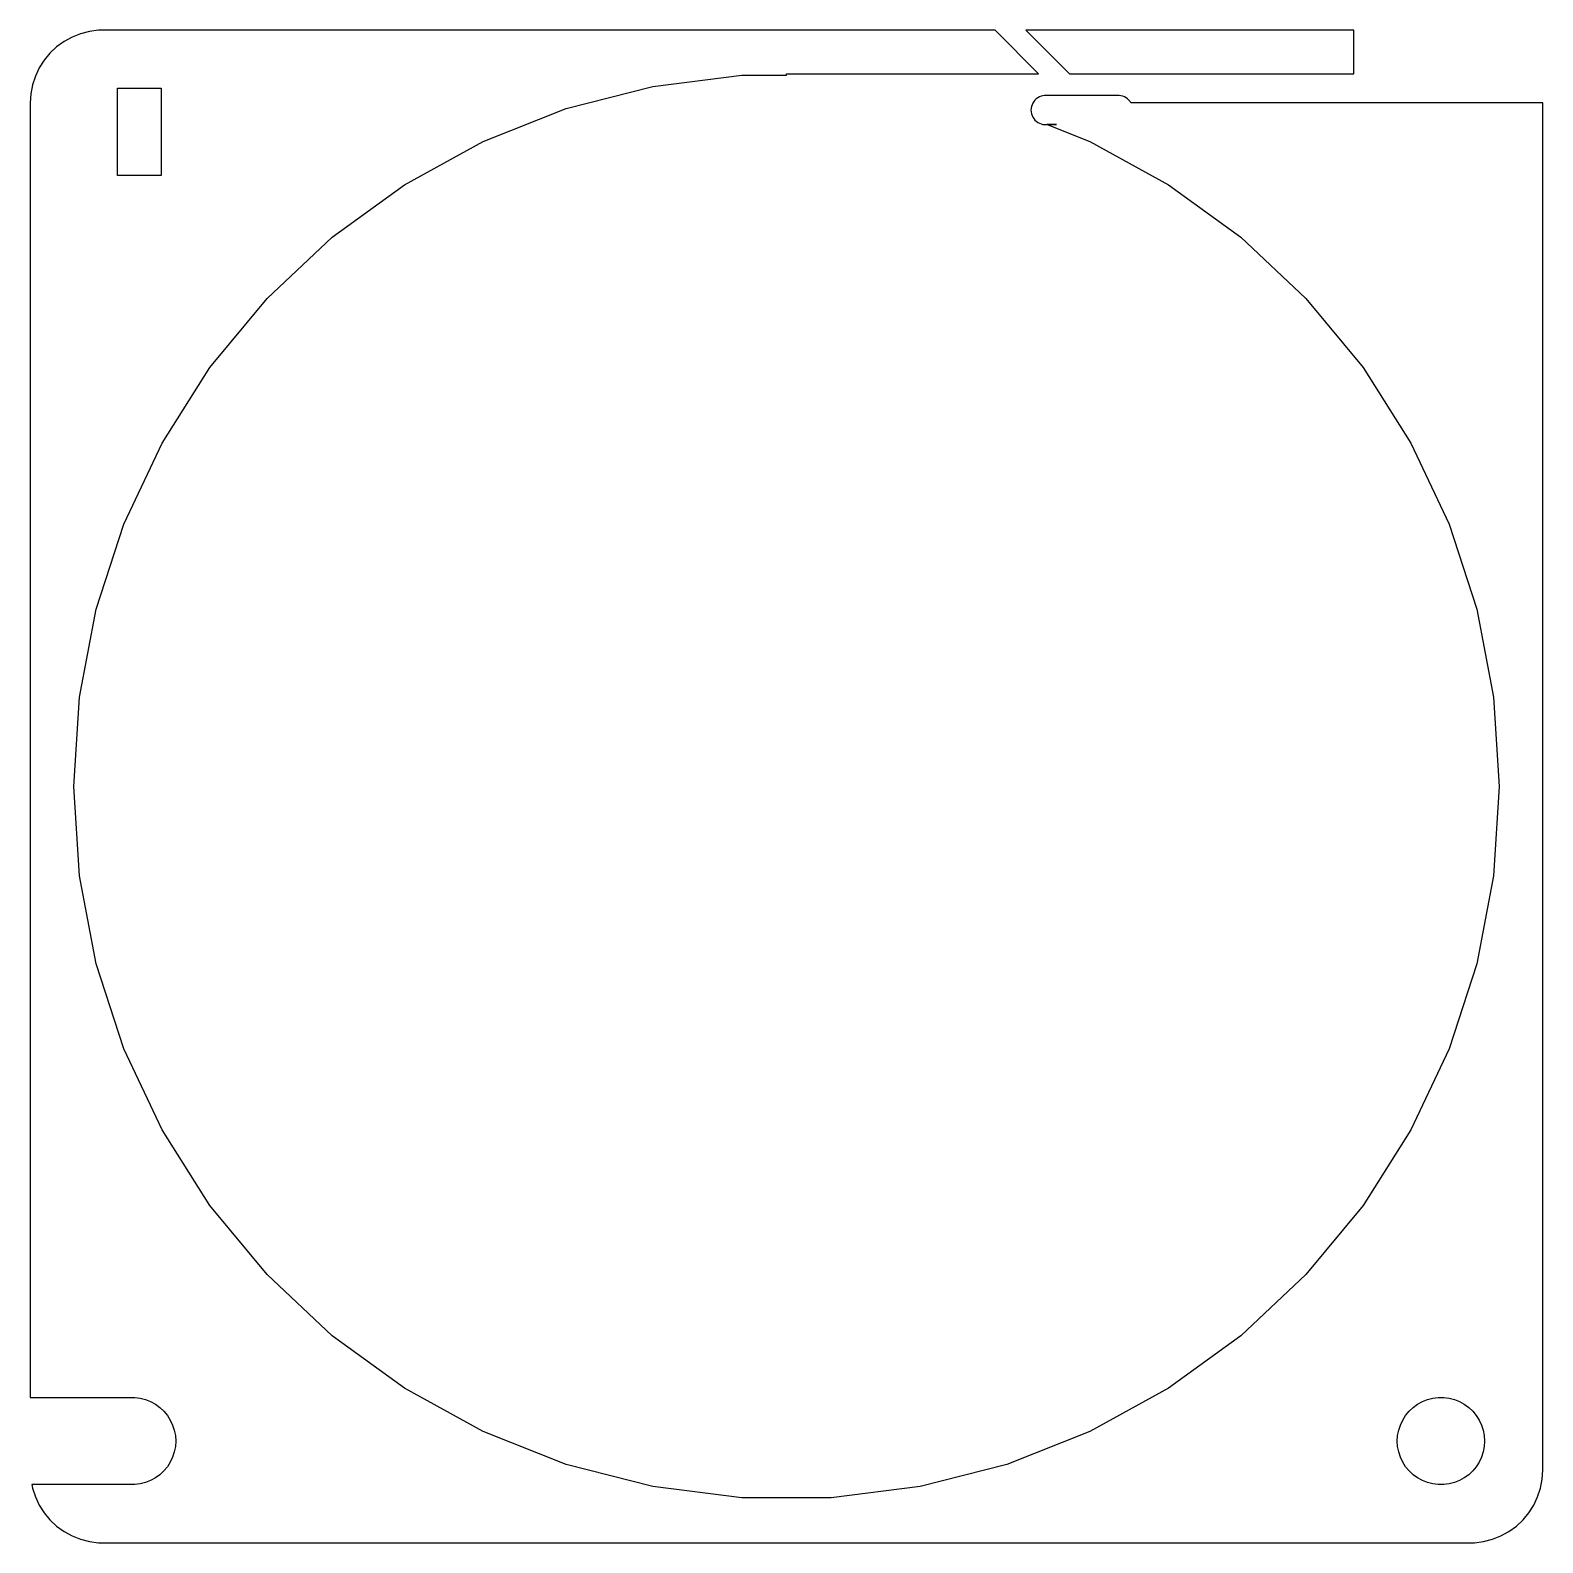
# Model space of a CAD drawing. Header units: metres. Extents: x -52 to 52, y 176 to 280.
import ezdxf

# ---------------------------------------------------------------- set-up
doc = ezdxf.new("R2010")
doc.units = ezdxf.units.M

msp = doc.modelspace()

# ---------------------------------------------------------------- linework, layer by layer
for p, q in [((-47.9369, 279.911), (-48.5451, 279.755)), ((-47.3139, 279.99), (-47.9369, 279.911)), ((14.3432, 279.99), (-47.3139, 279.99)), ((17.3333, 277), (14.3432, 279.99)), ((39, 279.99), (16.4645, 279.99)), ((16.4645, 279.99), (19.4547, 277)), ((39, 277), (39, 279.99)), ((-50.1871, 278.853), (-50.6448, 278.423)), ((-49.6791, 279.222), (-50.1871, 278.853)), ((-49.1289, 279.524), (-49.6791, 279.222)), ((-48.5451, 279.755), (-49.1289, 279.524)), ((-51.0451, 277.939), (-51.3815, 277.409)), ((-50.6448, 278.423), (-51.0451, 277.939)), ((-51.6489, 276.841), (-51.8429, 276.243)), ((-51.3815, 277.409), (-51.6489, 276.841)), ((-9.1817, 276.132), (-3.0767, 276.903)), ((-3.0767, 276.903), (0, 276.903)), ((0, 276.903), (0, 277)), ((0, 277), (17.3333, 277)), ((19.4547, 277), (39, 277)), ((-51.9606, 275.627), (-52, 275)), ((-51.8429, 276.243), (-51.9606, 275.627)), ((-46, 270), (-46, 276)), ((-46, 276), (-43, 276)), ((-43, 276), (-43, 270)), ((-15.1418, 274.602), (-9.1817, 276.132)), ((-52, 275), (-52, 185.994)), ((-20.8632, 272.337), (-15.1418, 274.602)), ((16.8189, 274.625), (16.811, 274.5)), ((16.8424, 274.749), (16.8189, 274.625)), ((16.8812, 274.868), (16.8424, 274.749)), ((16.9347, 274.982), (16.8812, 274.868)), ((17.002, 275.088), (16.9347, 274.982)), ((17.082, 275.185), (17.002, 275.088)), ((17.1736, 275.271), (17.082, 275.185)), ((17.2752, 275.344), (17.1736, 275.271)), ((17.3852, 275.405), (17.2752, 275.344)), ((17.502, 275.451), (17.3852, 275.405)), ((17.6236, 275.482), (17.502, 275.451)), ((17.7482, 275.498), (17.6236, 275.482)), ((22.8738, 275.498), (17.7482, 275.498)), ((22.9984, 275.482), (22.8738, 275.498)), ((23.12, 275.451), (22.9984, 275.482)), ((23.2368, 275.405), (23.12, 275.451)), ((23.3468, 275.344), (23.2368, 275.405)), ((23.4484, 275.271), (23.3468, 275.344)), ((23.54, 275.185), (23.4484, 275.271)), ((23.62, 275.088), (23.54, 275.185)), ((23.6757, 275), (23.62, 275.088)), ((52, 275), (23.6757, 275)), ((52, 181), (52, 275)), ((16.811, 274.5), (16.8189, 274.375)), ((16.8189, 274.375), (16.8424, 274.251)), ((16.8424, 274.251), (16.8812, 274.132)), ((16.8812, 274.132), (16.9347, 274.018)), ((16.9347, 274.018), (17.002, 273.912)), ((17.002, 273.912), (17.082, 273.815)), ((17.082, 273.815), (17.1736, 273.729)), ((17.1736, 273.729), (17.2752, 273.656)), ((17.2752, 273.656), (17.3852, 273.595)), ((17.3852, 273.595), (17.502, 273.549)), ((17.502, 273.549), (17.6236, 273.518)), ((17.6236, 273.518), (17.7482, 273.502)), ((17.7482, 273.502), (18.561, 273.502)), ((18.561, 273.5), (17.9246, 273.5)), ((17.9246, 273.5), (20.8632, 272.337)), ((18.561, 273.502), (18.561, 273.5)), ((-26.2555, 269.372), (-20.8632, 272.337)), ((20.8632, 272.337), (26.2555, 269.372)), ((-43, 270), (-46, 270)), ((-31.2338, 265.755), (-26.2555, 269.372)), ((26.2555, 269.372), (31.2338, 265.755)), ((-35.7195, 261.543), (-31.2338, 265.755)), ((31.2338, 265.755), (35.7195, 261.543)), ((-39.6418, 256.801), (-35.7195, 261.543)), ((35.7195, 261.543), (39.6418, 256.801)), ((-42.939, 251.606), (-39.6418, 256.801)), ((39.6418, 256.801), (42.939, 251.606)), ((-45.559, 246.038), (-42.939, 251.606)), ((42.939, 251.606), (45.559, 246.038)), ((-47.4606, 240.186), (-45.559, 246.038)), ((45.559, 246.038), (47.4606, 240.186)), ((-48.6136, 234.141), (-47.4606, 240.186)), ((47.4606, 240.186), (48.6136, 234.141)), ((-49, 228), (-48.6136, 234.141)), ((48.6136, 234.141), (49, 228)), ((-48.6136, 221.859), (-49, 228)), ((49, 228), (48.6136, 221.859)), ((-47.4606, 215.814), (-48.6136, 221.859)), ((48.6136, 221.859), (47.4606, 215.814)), ((-45.559, 209.962), (-47.4606, 215.814)), ((47.4606, 215.814), (45.559, 209.962)), ((-42.939, 204.394), (-45.559, 209.962)), ((45.559, 209.962), (42.939, 204.394)), ((-39.6418, 199.199), (-42.939, 204.394)), ((42.939, 204.394), (39.6418, 199.199)), ((-35.7195, 194.457), (-39.6418, 199.199)), ((39.6418, 199.199), (35.7195, 194.457)), ((-31.2338, 190.245), (-35.7195, 194.457)), ((35.7195, 194.457), (31.2338, 190.245)), ((-26.2555, 186.628), (-31.2338, 190.245)), ((31.2338, 190.245), (26.2555, 186.628)), ((-20.8632, 183.663), (-26.2555, 186.628)), ((26.2555, 186.628), (20.8632, 183.663)), ((-52, 185.994), (-44.8116, 185.994)), ((-44.8116, 185.994), (-44.4379, 185.947)), ((-44.4379, 185.947), (-44.0729, 185.853)), ((-44.0729, 185.853), (-43.7227, 185.714)), ((-43.7227, 185.714), (-43.3925, 185.533)), ((-43.3925, 185.533), (-43.0877, 185.312)), ((-43.0877, 185.312), (-42.8131, 185.054)), ((42.8131, 185.054), (43.0877, 185.312)), ((43.0877, 185.312), (43.3925, 185.533)), ((43.3925, 185.533), (43.7227, 185.714)), ((43.7227, 185.714), (44.0729, 185.853)), ((44.0729, 185.853), (44.4379, 185.947)), ((44.4379, 185.947), (44.8116, 185.994)), ((44.8116, 185.994), (45.1884, 185.994)), ((45.1884, 185.994), (45.5621, 185.947)), ((45.5621, 185.947), (45.927, 185.853)), ((45.927, 185.853), (46.2773, 185.714)), ((46.2773, 185.714), (46.6075, 185.533)), ((46.6075, 185.533), (46.9123, 185.312)), ((46.9123, 185.312), (47.1869, 185.054)), ((-42.8131, 185.054), (-42.5729, 184.763)), ((-42.5729, 184.763), (-42.3711, 184.445)), ((-42.3711, 184.445), (-42.2107, 184.104)), ((-42.2107, 184.104), (-42.0942, 183.746)), ((42.0942, 183.746), (42.2107, 184.104)), ((42.2107, 184.104), (42.3711, 184.445)), ((42.3711, 184.445), (42.5729, 184.763)), ((42.5729, 184.763), (42.8131, 185.054)), ((47.1869, 185.054), (47.427, 184.763)), ((47.427, 184.763), (47.6289, 184.445)), ((47.6289, 184.445), (47.7893, 184.104)), ((47.7893, 184.104), (47.9057, 183.746)), ((-42.0942, 183.746), (-42.0237, 183.376)), ((-42.0237, 183.376), (-42, 183)), ((-15.1418, 181.398), (-20.8632, 183.663)), ((20.8632, 183.663), (15.1418, 181.398)), ((42, 183), (42.0237, 183.376)), ((42.0237, 183.376), (42.0942, 183.746)), ((47.9057, 183.746), (47.9763, 183.376)), ((47.9763, 183.376), (48, 183)), ((-42.0942, 182.254), (-42.2107, 181.896)), ((-42.0237, 182.624), (-42.0942, 182.254)), ((-42, 183), (-42.0237, 182.624)), ((42.0237, 182.624), (42, 183)), ((42.0942, 182.254), (42.0237, 182.624)), ((42.2107, 181.896), (42.0942, 182.254)), ((47.9057, 182.254), (47.7893, 181.896)), ((47.9763, 182.624), (47.9057, 182.254)), ((48, 183), (47.9763, 182.624)), ((-42.5729, 181.237), (-42.8131, 180.946)), ((-42.3711, 181.555), (-42.5729, 181.237)), ((-42.2107, 181.896), (-42.3711, 181.555)), ((-9.1817, 179.868), (-15.1418, 181.398)), ((15.1418, 181.398), (9.1817, 179.868)), ((42.3711, 181.555), (42.2107, 181.896)), ((42.5729, 181.237), (42.3711, 181.555)), ((42.8131, 180.946), (42.5729, 181.237)), ((47.427, 181.237), (47.1869, 180.946)), ((47.6289, 181.555), (47.427, 181.237)), ((47.7893, 181.896), (47.6289, 181.555)), ((51.9606, 180.373), (52, 181)), ((-44.8116, 180.006), (-51.8905, 180.006)), ((-51.8905, 180.006), (-51.8429, 179.757)), ((-44.4379, 180.053), (-44.8116, 180.006)), ((-44.0729, 180.147), (-44.4379, 180.053)), ((-43.7227, 180.286), (-44.0729, 180.147)), ((-43.3925, 180.467), (-43.7227, 180.286)), ((-43.0877, 180.688), (-43.3925, 180.467)), ((-42.8131, 180.946), (-43.0877, 180.688)), ((43.0877, 180.688), (42.8131, 180.946)), ((43.3925, 180.467), (43.0877, 180.688)), ((43.7227, 180.286), (43.3925, 180.467)), ((44.0729, 180.147), (43.7227, 180.286)), ((44.4379, 180.053), (44.0729, 180.147)), ((44.8116, 180.006), (44.4379, 180.053)), ((45.1884, 180.006), (44.8116, 180.006)), ((45.5621, 180.053), (45.1884, 180.006)), ((45.927, 180.147), (45.5621, 180.053)), ((46.2773, 180.286), (45.927, 180.147)), ((46.6075, 180.467), (46.2773, 180.286)), ((46.9123, 180.688), (46.6075, 180.467)), ((47.1869, 180.946), (46.9123, 180.688)), ((51.8429, 179.757), (51.9606, 180.373)), ((-51.8429, 179.757), (-51.6489, 179.159)), ((-51.6489, 179.159), (-51.3815, 178.591)), ((-3.0767, 179.097), (-9.1817, 179.868)), ((3.0767, 179.097), (-3.0767, 179.097)), ((9.1817, 179.868), (3.0767, 179.097)), ((51.3815, 178.591), (51.6489, 179.159)), ((51.6489, 179.159), (51.8429, 179.757)), ((-51.3815, 178.591), (-51.0451, 178.061)), ((-51.0451, 178.061), (-50.6448, 177.577)), ((50.6448, 177.577), (51.0451, 178.061)), ((51.0451, 178.061), (51.3815, 178.591)), ((-50.6448, 177.577), (-50.1871, 177.147)), ((-50.1871, 177.147), (-49.6791, 176.778)), ((49.6791, 176.778), (50.1871, 177.147)), ((50.1871, 177.147), (50.6448, 177.577)), ((-49.6791, 176.778), (-49.1289, 176.476)), ((-49.1289, 176.476), (-48.5451, 176.245)), ((-48.5451, 176.245), (-47.9369, 176.089)), ((-47.9369, 176.089), (-47.3139, 176.01)), ((-47.3139, 176.01), (47.3139, 176.01)), ((47.3139, 176.01), (47.9369, 176.089)), ((47.9369, 176.089), (48.5451, 176.245)), ((48.5451, 176.245), (49.1289, 176.476)), ((49.1289, 176.476), (49.6791, 176.778))]:
    msp.add_line(p, q)

doc.saveas('drawing.dxf')
